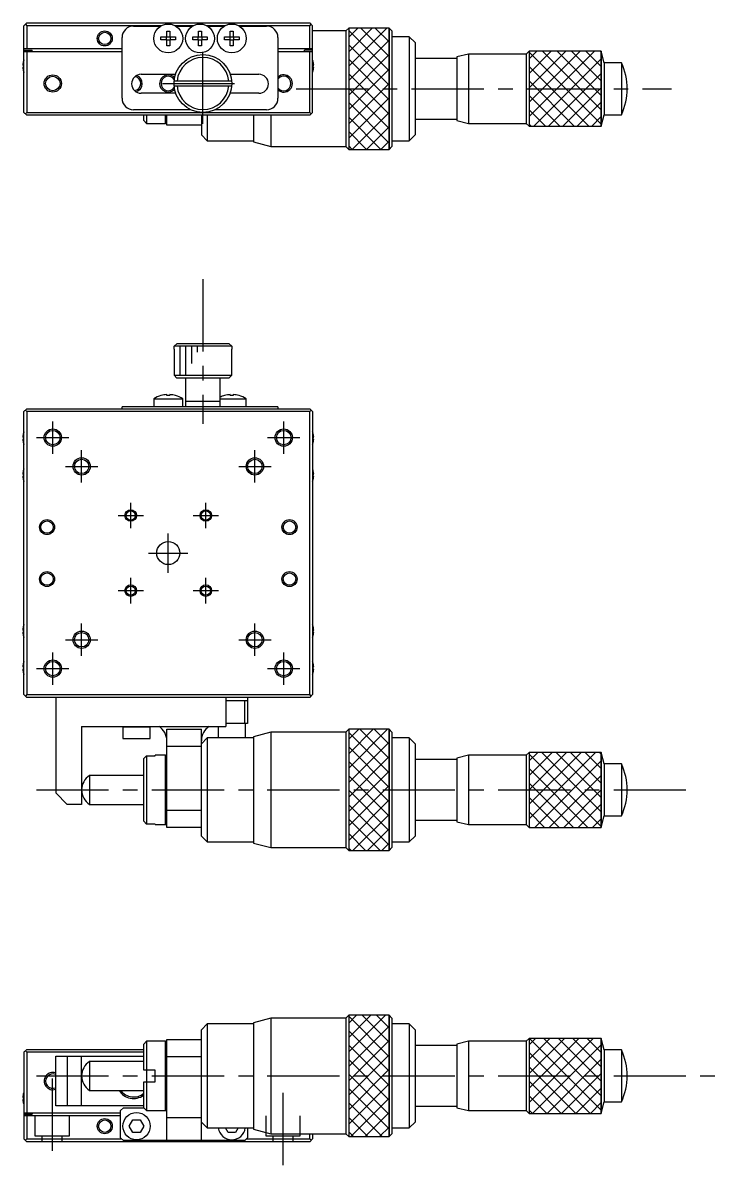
# Model space of a CAD drawing. Extents: x 5 to 400, y 5 to 228.
# Drawn here: x 107.2 to 229.5, y 30.5 to 228.3 of the extents above; entities that cross this region are included whole.
import ezdxf

# ---------------------------------------------------------------- set-up
doc = ezdxf.new("R2010")
doc.units = 0
doc.header["$LTSCALE"] = 10
doc.linetypes.add('CENTER', pattern=[2, 1.25, -0.25, 0.25, -0.25])
doc.linetypes.add('DASHED', pattern=[3.5, 2, -1.5])
doc.layers.get('0').update_dxf_attribs({"linetype": 'CONTINUOUS'})
doc.layers.add('CENTER', color=1, linetype='CENTER')

msp = doc.modelspace()

# ---------------------------------------------------------------- linework, layer by layer
at = {"color": 7, "linetype": 'CONTINUOUS'}
for p, q in [((107.377893, 227.801926), (107.877893, 228.301926)), ((107.377893, 212.801926), (107.377893, 227.801926)), ((107.627893, 228.051926), (107.877893, 227.801926)), ((107.877893, 228.301926), (156.877893, 228.301926)), ((107.877893, 227.801926), (107.877893, 223.801926)), ((131.190459, 227.801926), (107.877893, 227.801926)), ((126.377893, 227.751926), (131.102158, 227.751926)), ((136.690459, 227.801926), (133.565327, 227.801926)), ((133.653628, 227.751926), (136.602158, 227.751926)), ((142.190459, 227.801926), (139.065327, 227.801926)), ((139.153628, 227.751926), (142.102158, 227.751926)), ((156.877893, 227.801926), (144.565327, 227.801926)), ((144.653628, 227.751926), (149.377893, 227.751926)), ((156.877893, 228.301926), (157.377893, 227.801926)), ((156.877893, 227.801926), (157.127893, 228.051926)), ((156.877893, 223.801926), (156.877893, 227.801926)), ((157.377893, 212.801926), (157.377893, 227.801926)), ((124.377893, 215.251926), (124.377893, 225.751926)), ((131.119304, 225.341926), (131.119304, 225.861926)), ((131.119304, 225.861926), (132.117893, 225.861926)), ((132.076518, 225.341926), (132.076518, 225.861926)), ((132.117893, 226.860515), (132.637893, 226.860515)), ((132.117893, 225.861926), (132.117893, 226.860515)), ((132.117893, 225.903301), (132.637893, 225.903301)), ((132.637893, 226.860515), (132.637893, 225.861926)), ((132.637893, 225.861926), (133.636483, 225.861926)), ((132.679268, 225.861926), (132.679268, 225.341926)), ((133.636483, 225.861926), (133.636483, 225.341926)), ((136.619304, 225.341926), (136.619304, 225.861926)), ((136.619304, 225.861926), (137.617893, 225.861926)), ((137.576518, 225.341926), (137.576518, 225.861926)), ((137.617893, 226.860515), (138.137893, 226.860515)), ((137.617893, 225.861926), (137.617893, 226.860515)), ((137.617893, 225.903301), (138.137893, 225.903301)), ((138.137893, 226.860515), (138.137893, 225.861926)), ((138.137893, 225.861926), (139.136483, 225.861926)), ((138.179268, 225.861926), (138.179268, 225.341926)), ((139.136483, 225.861926), (139.136483, 225.341926)), ((142.119304, 225.341926), (142.119304, 225.861926)), ((142.119304, 225.861926), (143.117893, 225.861926)), ((143.076518, 225.341926), (143.076518, 225.861926)), ((143.117893, 226.860515), (143.637893, 226.860515)), ((143.117893, 225.861926), (143.117893, 226.860515)), ((143.117893, 225.903301), (143.637893, 225.903301)), ((143.637893, 226.860515), (143.637893, 225.861926)), ((143.637893, 225.861926), (144.636483, 225.861926)), ((143.679268, 225.861926), (143.679268, 225.341926)), ((144.636483, 225.861926), (144.636483, 225.341926)), ((151.377893, 225.751926), (151.377893, 215.251926)), ((163.127893, 226.901926), (157.377893, 226.901926)), ((163.627893, 227.401926), (163.127893, 226.901926)), ((163.127893, 226.901926), (163.127893, 206.901926)), ((163.627893, 227.401926), (163.627893, 206.401926)), ((170.627893, 227.401926), (163.627893, 227.401926)), ((170.627893, 227.401926), (163.627893, 227.401926)), ((163.627893, 227.401926), (163.627893, 206.401926)), ((170.627893, 227.401926), (170.627893, 206.401926)), ((171.127893, 226.901926), (170.627893, 227.401926)), ((170.627893, 206.401926), (170.627893, 227.401926)), ((171.127893, 226.901926), (171.127893, 206.901926)), ((174.127893, 225.901926), (171.127893, 225.901926)), ((174.127893, 225.901926), (174.127893, 207.901926)), ((175.127893, 224.901926), (174.127893, 225.901926)), ((124.377893, 223.801926), (107.377893, 223.801926)), ((107.377893, 223.551926), (108.777893, 223.551926)), ((108.777893, 223.301926), (108.777893, 223.551926)), ((132.117893, 225.341926), (131.119304, 225.341926)), ((132.117893, 224.343336), (132.117893, 225.341926)), ((132.637893, 225.300551), (132.117893, 225.300551)), ((132.637893, 224.343336), (132.117893, 224.343336)), ((132.637893, 225.341926), (132.637893, 224.343336)), ((133.636483, 225.341926), (132.637893, 225.341926)), ((137.617893, 225.341926), (136.619304, 225.341926)), ((137.617893, 224.343336), (137.617893, 225.341926)), ((138.137893, 225.300551), (137.617893, 225.300551)), ((138.137893, 224.343336), (137.617893, 224.343336)), ((138.137893, 225.341926), (138.137893, 224.343336)), ((139.136483, 225.341926), (138.137893, 225.341926)), ((143.117893, 225.341926), (142.119304, 225.341926)), ((143.117893, 224.343336), (143.117893, 225.341926)), ((143.637893, 225.300551), (143.117893, 225.300551)), ((143.637893, 224.343336), (143.117893, 224.343336)), ((143.637893, 225.341926), (143.637893, 224.343336)), ((144.636483, 225.341926), (143.637893, 225.341926)), ((157.377893, 223.801926), (151.377893, 223.801926)), ((157.377893, 223.551926), (155.977893, 223.551926)), ((155.977893, 223.301926), (155.977893, 223.551926)), ((175.127893, 224.901926), (175.127893, 208.901926)), ((107.303749, 221.690542), (107.308372, 221.688287)), ((124.377893, 223.301926), (107.377893, 223.301926)), ((107.877893, 223.301926), (107.877893, 212.801926)), ((157.377893, 223.301926), (151.377893, 223.301926)), ((156.877893, 212.801926), (156.877893, 223.301926)), ((157.447415, 221.688287), (157.452037, 221.690542)), ((182.377893, 222.151926), (175.127893, 222.151926)), ((184.377893, 222.901926), (182.377893, 222.401926)), ((182.377893, 222.401926), (182.377893, 211.401926)), ((184.377893, 222.901926), (184.377893, 210.901926)), ((194.377893, 222.901926), (184.377893, 222.901926)), ((194.877893, 223.401926), (194.377893, 222.901926)), ((194.377893, 222.901926), (194.377893, 210.901926)), ((194.877893, 223.401926), (194.877893, 210.401926)), ((207.377893, 223.401926), (194.877893, 223.401926)), ((207.377893, 223.401926), (194.877893, 223.401926)), ((194.877893, 223.401926), (194.877893, 210.401926)), ((207.377893, 223.401926), (207.377893, 210.401926)), ((207.877893, 221.401926), (207.377893, 223.401926)), ((207.377893, 210.401926), (207.377893, 223.401926)), ((107.188034, 220.981926), (107.308372, 220.981926)), ((107.308372, 220.621926), (107.188034, 220.621926)), ((107.308372, 219.915564), (107.303749, 219.91331)), ((107.308372, 220.981926), (107.308372, 220.621926)), ((157.447415, 220.981926), (157.567752, 220.981926)), ((157.447415, 220.621926), (157.447415, 220.981926)), ((157.567752, 220.621926), (157.447415, 220.621926)), ((157.452037, 219.91331), (157.447415, 219.915564)), ((207.877893, 221.401926), (207.877893, 212.401926)), ((210.864726, 221.401926), (207.877893, 221.401926)), ((210.864726, 221.401926), (210.864726, 212.401926)), ((127.677893, 219.401926), (133.640806, 219.401926)), ((143.361868, 218.201926), (133.393919, 218.201926)), ((143.114981, 219.401926), (148.077893, 219.401926)), ((133.675766, 216.101926), (127.677893, 216.101926)), ((133.393919, 217.401926), (143.361868, 217.401926)), ((148.077893, 216.101926), (143.08002, 216.101926)), ((107.877893, 212.301926), (107.377893, 212.801926)), ((107.877893, 212.801926), (107.627893, 212.551926)), ((107.877893, 212.801926), (156.877893, 212.801926)), ((156.877893, 212.301926), (107.877893, 212.301926)), ((136.304852, 213.251926), (126.377893, 213.251926)), ((128.127893, 211.401926), (128.127893, 212.301926)), ((128.627893, 212.301926), (128.627893, 210.901926)), ((131.927893, 210.901926), (131.927893, 212.301926)), ((132.127893, 210.601926), (132.127893, 212.301926)), ((138.127893, 212.301926), (138.127893, 208.901926)), ((139.127893, 212.301926), (139.127893, 207.901926)), ((149.377893, 213.251926), (140.450934, 213.251926)), ((147.127893, 212.301926), (147.127893, 207.701926)), ((150.127893, 212.301926), (150.127893, 206.901926)), ((157.127893, 212.551926), (156.877893, 212.801926)), ((157.377893, 212.801926), (156.877893, 212.301926)), ((175.127893, 211.651926), (182.377893, 211.651926)), ((207.377893, 210.401926), (207.877893, 212.401926)), ((207.877893, 212.401926), (210.864726, 212.401926)), ((128.127893, 211.401926), (128.627893, 210.901926)), ((128.627893, 210.901926), (131.927893, 210.901926)), ((131.927893, 210.901926), (132.127893, 211.101926)), ((138.127893, 210.601926), (132.127893, 210.601926)), ((182.377893, 211.401926), (184.377893, 210.901926)), ((184.377893, 210.901926), (194.377893, 210.901926)), ((194.377893, 210.901926), (194.877893, 210.401926)), ((194.877893, 210.401926), (207.377893, 210.401926)), ((194.877893, 210.401926), (207.377893, 210.401926)), ((138.127893, 208.901926), (139.127893, 207.901926)), ((139.127893, 207.901926), (147.127893, 207.901926)), ((147.127893, 207.701926), (150.127893, 206.901926)), ((171.127893, 207.901926), (174.127893, 207.901926)), ((174.127893, 207.901926), (175.127893, 208.901926)), ((150.127893, 206.901926), (163.127893, 206.901926)), ((163.127893, 206.901926), (163.627893, 206.401926)), ((163.627893, 206.401926), (170.627893, 206.401926)), ((163.627893, 206.401926), (170.627893, 206.401926)), ((170.627893, 206.401926), (171.127893, 206.901926)), ((133.393919, 172.301788), (133.895706, 172.801788)), ((133.393919, 171.801788), (133.393919, 172.301788)), ((143.361868, 172.301788), (133.393919, 172.301788)), ((133.895706, 172.801788), (142.86008, 172.801788)), ((142.86008, 172.801788), (143.361868, 172.301788)), ((143.361868, 172.301788), (143.361868, 171.801788)), ((133.377893, 171.801788), (133.377893, 167.301788)), ((133.377893, 171.801788), (133.393919, 171.801788)), ((143.361868, 171.801788), (143.377893, 171.801788)), ((143.377893, 167.301788), (143.377893, 171.801788)), ((133.377893, 167.301788), (143.377893, 167.301788)), ((133.377893, 167.301788), (133.877893, 166.801788)), ((142.877893, 166.801788), (133.877893, 166.801788)), ((135.377893, 166.801788), (135.377893, 161.801788)), ((141.377893, 161.801788), (141.377893, 166.801788)), ((142.877893, 166.801788), (143.377893, 167.301788)), ((129.877893, 163.193445), (134.877893, 163.193445)), ((129.877893, 163.193445), (129.877893, 161.801788)), ((131.119304, 163.764368), (131.11596, 163.771223)), ((132.117893, 163.764368), (132.117893, 163.93674)), ((132.637893, 163.764368), (132.117893, 163.764368)), ((132.637893, 163.93674), (132.637893, 163.764368)), ((133.639826, 163.771223), (133.636483, 163.764368)), ((134.877893, 161.801788), (134.877893, 163.193445)), ((135.377893, 162.801788), (141.377893, 162.801788)), ((141.377893, 163.193445), (145.877893, 163.193445)), ((142.119304, 163.764368), (142.11596, 163.771223)), ((143.117893, 163.764368), (143.117893, 163.93674)), ((143.637893, 163.764368), (143.117893, 163.764368)), ((143.637893, 163.93674), (143.637893, 163.764368)), ((144.639826, 163.771223), (144.636483, 163.764368)), ((145.877893, 161.801788), (145.877893, 163.193445)), ((107.877893, 161.501788), (107.377893, 161.001788)), ((107.377893, 112.001788), (107.377893, 161.001788)), ((107.877893, 161.001788), (107.627893, 161.251788)), ((107.877893, 161.501788), (156.877893, 161.501788)), ((156.877893, 161.001788), (107.877893, 161.001788)), ((107.877893, 161.001788), (107.877893, 112.001788)), ((124.377893, 161.501788), (124.377893, 161.801788)), ((151.377893, 161.801788), (124.377893, 161.801788)), ((151.377893, 161.801788), (151.377893, 161.501788)), ((157.377893, 161.001788), (156.877893, 161.501788)), ((157.127893, 161.251788), (156.877893, 161.001788)), ((156.877893, 112.001788), (156.877893, 161.001788)), ((157.377893, 161.001788), (157.377893, 112.001788)), ((107.188034, 156.581788), (107.308372, 156.581788)), ((107.303749, 157.290404), (107.308372, 157.288149)), ((107.308372, 156.581788), (107.308372, 156.221788)), ((157.447415, 157.288149), (157.452037, 157.290404)), ((157.447415, 156.221788), (157.447415, 156.581788)), ((157.447415, 156.581788), (157.567752, 156.581788)), ((107.308372, 156.221788), (107.188034, 156.221788)), ((107.308372, 155.515426), (107.303749, 155.513172)), ((157.567752, 156.221788), (157.447415, 156.221788)), ((157.452037, 155.513172), (157.447415, 155.515426)), ((107.303749, 150.890404), (107.308372, 150.888149)), ((157.447415, 150.888149), (157.452037, 150.890404)), ((107.188034, 150.181788), (107.308372, 150.181788)), ((107.308372, 149.821788), (107.188034, 149.821788)), ((107.308372, 149.115426), (107.303749, 149.113172)), ((107.308372, 150.181788), (107.308372, 149.821788)), ((157.447415, 149.821788), (157.447415, 150.181788)), ((157.447415, 150.181788), (157.567752, 150.181788)), ((157.567752, 149.821788), (157.447415, 149.821788)), ((157.452037, 149.113172), (157.447415, 149.115426)), ((107.188034, 123.181788), (107.308372, 123.181788)), ((107.308372, 122.821788), (107.188034, 122.821788)), ((107.303749, 123.890404), (107.308372, 123.888149)), ((107.308372, 123.181788), (107.308372, 122.821788)), ((157.447415, 123.888149), (157.452037, 123.890404)), ((157.447415, 122.821788), (157.447415, 123.181788)), ((157.447415, 123.181788), (157.567752, 123.181788)), ((157.567752, 122.821788), (157.447415, 122.821788)), ((107.308372, 122.115426), (107.303749, 122.113172)), ((157.452037, 122.113172), (157.447415, 122.115426)), ((107.188034, 116.781788), (107.308372, 116.781788)), ((107.303749, 117.490404), (107.308372, 117.488149)), ((107.308372, 116.781788), (107.308372, 116.421788)), ((157.447415, 117.488149), (157.452037, 117.490404)), ((157.447415, 116.421788), (157.447415, 116.781788)), ((157.447415, 116.781788), (157.567752, 116.781788)), ((107.308372, 116.421788), (107.188034, 116.421788)), ((107.308372, 115.715426), (107.303749, 115.713172)), ((157.567752, 116.421788), (157.447415, 116.421788)), ((157.452037, 115.713172), (157.447415, 115.715426)), ((107.377893, 112.001788), (107.877893, 111.501788)), ((107.877893, 112.001788), (107.627893, 111.751788)), ((107.877893, 112.001788), (156.877893, 112.001788)), ((156.877893, 111.501788), (107.877893, 111.501788)), ((112.877893, 111.501788), (112.877893, 95.001788)), ((142.377893, 111.501788), (142.377893, 106.501788)), ((142.377893, 111.001788), (146.127893, 111.001788)), ((145.627893, 107.001788), (145.627893, 111.001788)), ((146.127893, 111.501788), (146.127893, 107.001788)), ((157.127893, 111.751788), (156.877893, 112.001788)), ((156.877893, 111.501788), (157.377893, 112.001788)), ((146.127893, 107.001788), (142.377893, 107.001788)), ((145.727893, 104.501788), (145.727893, 107.001788)), ((117.377893, 106.501788), (142.377893, 106.501788)), ((117.377893, 106.501788), (117.377893, 93.001788)), ((124.527893, 106.501788), (124.527893, 104.401788)), ((124.527893, 106.401788), (129.227893, 106.401788)), ((129.227893, 104.401788), (129.227893, 106.501788)), ((132.127893, 106.001788), (138.127893, 106.001788)), ((132.127893, 89.001788), (132.127893, 106.001788)), ((138.127893, 87.501788), (138.127893, 106.001788)), ((141.027893, 106.501788), (141.027893, 104.501788)), ((150.127893, 105.501788), (147.127893, 104.701788)), ((150.127893, 105.501788), (150.127893, 85.501788)), ((163.127893, 105.501788), (150.127893, 105.501788)), ((163.627893, 106.001788), (163.127893, 105.501788)), ((163.127893, 105.501788), (163.127893, 85.501788)), ((163.627893, 106.001788), (163.627893, 85.001788)), ((170.627893, 106.001788), (163.627893, 106.001788)), ((170.627893, 106.001788), (163.627893, 106.001788)), ((163.627893, 106.001788), (163.627893, 85.001788)), ((170.627893, 106.001788), (170.627893, 85.001788)), ((171.127893, 105.501788), (170.627893, 106.001788)), ((170.627893, 85.001788), (170.627893, 106.001788)), ((171.127893, 105.501788), (171.127893, 85.501788)), ((124.527893, 104.401788), (129.227893, 104.401788)), ((138.127893, 103.001788), (132.127893, 103.001788)), ((139.127893, 104.501788), (138.127893, 103.501788)), ((139.127893, 104.501788), (139.127893, 86.501788)), ((147.127893, 104.501788), (139.127893, 104.501788)), ((147.127893, 104.701788), (147.127893, 86.301788)), ((174.127893, 104.501788), (171.127893, 104.501788)), ((174.127893, 104.501788), (174.127893, 86.501788)), ((175.127893, 103.501788), (174.127893, 104.501788)), ((175.127893, 103.501788), (175.127893, 87.501788)), ((128.127893, 100.910114), (128.627893, 101.417867)), ((128.127893, 90.093461), (128.127893, 100.910114)), ((128.627893, 101.417867), (128.627893, 89.585708)), ((128.627893, 101.417867), (130.127893, 101.417867)), ((131.927893, 101.501788), (130.127893, 101.501788)), ((130.127893, 101.417867), (130.127893, 101.501788)), ((131.927893, 89.501788), (131.927893, 101.501788)), ((132.127893, 101.301788), (131.927893, 101.501788)), ((184.377893, 101.501788), (182.377893, 101.001788)), ((182.377893, 101.001788), (182.377893, 90.001788)), ((184.377893, 101.501788), (184.377893, 89.501788)), ((194.377893, 101.501788), (184.377893, 101.501788)), ((194.877893, 102.001788), (194.377893, 101.501788)), ((194.377893, 101.501788), (194.377893, 89.501788)), ((194.877893, 102.001788), (194.877893, 89.001788)), ((207.377893, 102.001788), (194.877893, 102.001788)), ((207.377893, 102.001788), (194.877893, 102.001788)), ((194.877893, 102.001788), (194.877893, 89.001788)), ((207.377893, 102.001788), (207.377893, 89.001788)), ((207.877893, 100.001788), (207.377893, 102.001788)), ((207.377893, 89.001788), (207.377893, 102.001788)), ((182.377893, 100.751788), (175.127893, 100.751788)), ((207.877893, 100.001788), (207.877893, 91.001788)), ((210.864726, 100.001788), (207.877893, 100.001788)), ((210.864726, 100.001788), (210.864726, 91.001788)), ((118.719581, 98.001788), (118.719581, 93.001788)), ((128.127893, 98.001788), (118.719581, 98.001788)), ((112.877893, 95.001788), (114.877893, 93.001788)), ((117.377893, 93.001788), (114.877893, 93.001788)), ((118.719581, 93.001788), (128.127893, 93.001788)), ((132.127893, 92.001788), (138.127893, 92.001788)), ((207.377893, 89.001788), (207.877893, 91.001788)), ((207.877893, 91.001788), (210.864726, 91.001788)), ((128.627893, 89.585708), (128.127893, 90.093461)), ((130.127893, 89.585708), (128.627893, 89.585708)), ((130.127893, 89.501788), (130.127893, 89.585708)), ((130.127893, 89.501788), (131.927893, 89.501788)), ((131.927893, 89.501788), (132.127893, 89.701788)), ((138.127893, 89.001788), (132.127893, 89.001788)), ((175.127893, 90.251788), (182.377893, 90.251788)), ((182.377893, 90.001788), (184.377893, 89.501788)), ((184.377893, 89.501788), (194.377893, 89.501788)), ((194.377893, 89.501788), (194.877893, 89.001788)), ((194.877893, 89.001788), (207.377893, 89.001788)), ((194.877893, 89.001788), (207.377893, 89.001788)), ((138.127893, 87.501788), (139.127893, 86.501788)), ((174.127893, 86.501788), (175.127893, 87.501788)), ((139.127893, 86.501788), (147.127893, 86.501788)), ((147.127893, 86.301788), (150.127893, 85.501788)), ((150.127893, 85.501788), (163.127893, 85.501788)), ((163.127893, 85.501788), (163.627893, 85.001788)), ((170.627893, 85.001788), (171.127893, 85.501788)), ((171.127893, 86.501788), (174.127893, 86.501788)), ((163.627893, 85.001788), (170.627893, 85.001788)), ((163.627893, 85.001788), (170.627893, 85.001788)), ((150.127893, 55.984991), (147.127893, 55.184991)), ((163.127893, 55.984991), (150.127893, 55.984991)), ((150.127893, 55.984991), (150.127893, 35.984991)), ((163.627893, 56.484991), (163.127893, 55.984991)), ((163.127893, 55.984991), (163.127893, 35.984991)), ((170.627893, 56.484991), (163.627893, 56.484991)), ((163.627893, 56.484991), (163.627893, 35.484991)), ((170.627893, 56.484991), (163.627893, 56.484991)), ((163.627893, 56.484991), (163.627893, 35.484991)), ((171.127893, 55.984991), (170.627893, 56.484991)), ((170.627893, 56.484991), (170.627893, 35.484991)), ((170.627893, 35.484991), (170.627893, 56.484991)), ((171.127893, 55.984991), (171.127893, 35.984991)), ((139.127893, 54.984991), (138.127893, 53.984991)), ((138.127893, 34.784991), (138.127893, 53.984991)), ((147.127893, 54.984991), (139.127893, 54.984991)), ((139.127893, 54.984991), (139.127893, 36.984991)), ((147.127893, 55.184991), (147.127893, 36.784991)), ((174.127893, 54.984991), (171.127893, 54.984991)), ((175.127893, 53.984991), (174.127893, 54.984991)), ((174.127893, 54.984991), (174.127893, 36.984991)), ((175.127893, 53.984991), (175.127893, 37.984991)), ((128.627893, 51.984991), (128.127893, 51.484991)), ((128.127893, 46.984991), (128.127893, 51.484991)), ((131.927893, 51.984991), (128.627893, 51.984991)), ((128.627893, 51.984991), (128.627893, 39.984991)), ((132.127893, 51.784991), (131.927893, 51.984991)), ((131.927893, 39.984991), (131.927893, 51.984991)), ((132.127893, 52.284991), (138.127893, 52.284991)), ((132.127893, 34.784991), (132.127893, 52.284991)), ((184.377893, 51.984991), (182.377893, 51.484991)), ((182.377893, 51.484991), (182.377893, 40.484991)), ((184.377893, 51.984991), (184.377893, 39.984991)), ((194.377893, 51.984991), (184.377893, 51.984991)), ((194.877893, 52.484991), (194.377893, 51.984991)), ((194.377893, 51.984991), (194.377893, 39.984991)), ((194.877893, 52.484991), (194.877893, 39.484991)), ((207.377893, 52.484991), (194.877893, 52.484991)), ((207.377893, 52.484991), (194.877893, 52.484991)), ((194.877893, 52.484991), (194.877893, 39.484991)), ((207.377893, 52.484991), (207.377893, 39.484991)), ((207.877893, 50.484991), (207.377893, 52.484991)), ((207.377893, 39.484991), (207.377893, 52.484991)), ((107.377893, 50.084991), (107.877893, 50.584991)), ((107.377893, 50.084991), (107.377893, 35.084991)), ((107.627893, 50.334991), (107.877893, 50.084991)), ((107.877893, 50.584991), (128.127893, 50.584991)), ((107.877893, 50.084991), (107.877893, 39.584991)), ((128.127893, 50.084991), (107.877893, 50.084991)), ((182.377893, 51.234991), (175.127893, 51.234991)), ((207.877893, 50.484991), (207.877893, 41.484991)), ((210.864726, 50.484991), (207.877893, 50.484991)), ((210.864726, 50.484991), (210.864726, 41.484991)), ((112.877893, 40.784991), (112.877893, 49.384991)), ((112.877893, 49.384991), (128.127893, 49.384991)), ((114.877893, 49.384991), (114.877893, 40.784991)), ((117.377893, 40.784991), (117.377893, 49.384991)), ((118.719581, 48.484991), (118.719581, 43.484991)), ((128.127893, 48.484991), (118.719581, 48.484991)), ((138.127893, 49.284991), (132.127893, 49.284991)), ((130.127893, 46.984991), (128.127893, 46.984991)), ((130.127893, 44.984991), (130.127893, 46.984991)), ((128.127893, 40.484991), (128.127893, 44.984991)), ((128.127893, 44.984991), (130.127893, 44.984991)), ((107.188034, 42.264991), (107.308372, 42.264991)), ((107.308372, 41.904991), (107.188034, 41.904991)), ((107.303749, 42.973607), (107.308372, 42.971352)), ((107.308372, 42.264991), (107.308372, 41.904991)), ((118.719581, 43.484991), (128.127893, 43.484991)), ((107.308372, 41.198629), (107.303749, 41.196375)), ((107.377893, 39.584991), (124.127893, 39.584991)), ((108.777893, 39.584991), (108.777893, 39.334991)), ((128.127893, 40.784991), (112.877893, 40.784991)), ((124.627893, 40.484991), (124.127893, 39.984991)), ((124.127893, 35.284991), (124.127893, 39.984991)), ((124.627893, 40.484991), (128.127893, 40.484991)), ((128.127893, 40.484991), (128.627893, 39.984991)), ((128.627893, 39.984991), (131.927893, 39.984991)), ((131.927893, 39.984991), (132.127893, 40.184991)), ((175.127893, 40.734991), (182.377893, 40.734991)), ((182.377893, 40.484991), (184.377893, 39.984991)), ((184.377893, 39.984991), (194.377893, 39.984991)), ((194.377893, 39.984991), (194.877893, 39.484991)), ((207.377893, 39.484991), (207.877893, 41.484991)), ((207.877893, 41.484991), (210.864726, 41.484991)), ((107.377893, 39.334991), (108.777893, 39.334991)), ((124.127893, 39.084991), (107.377893, 39.084991)), ((107.877893, 39.084991), (107.877893, 35.084991)), ((125.607723, 37.284991), (126.242808, 38.384991)), ((126.242808, 38.384991), (127.512979, 38.384991)), ((127.512979, 38.384991), (128.148064, 37.284991)), ((132.127893, 38.784991), (138.127893, 38.784991)), ((138.127893, 37.984991), (139.127893, 36.984991)), ((174.127893, 36.984991), (175.127893, 37.984991)), ((194.877893, 39.484991), (207.377893, 39.484991)), ((194.877893, 39.484991), (207.377893, 39.484991)), ((126.242808, 36.184991), (125.607723, 37.284991)), ((127.512979, 36.184991), (126.242808, 36.184991)), ((128.148064, 37.284991), (127.512979, 36.184991)), ((139.127893, 36.984991), (147.127893, 36.984991)), ((142.742808, 36.184991), (142.280928, 36.984991)), ((144.012979, 36.184991), (142.742808, 36.184991)), ((144.474859, 36.984991), (144.012979, 36.184991)), ((146.127893, 36.984991), (146.127893, 35.284991)), ((147.127893, 36.784991), (150.127893, 35.984991)), ((150.127893, 35.984991), (163.127893, 35.984991)), ((156.877893, 35.084991), (156.877893, 35.984991)), ((157.377893, 35.984991), (157.377893, 35.084991)), ((163.127893, 35.984991), (163.627893, 35.484991)), ((170.627893, 35.484991), (171.127893, 35.984991)), ((171.127893, 36.984991), (174.127893, 36.984991)), ((107.877893, 34.584991), (107.377893, 35.084991)), ((107.877893, 35.084991), (107.627893, 34.834991)), ((107.877893, 35.084991), (124.327893, 35.084991)), ((156.877893, 34.584991), (107.877893, 34.584991)), ((124.127893, 35.284991), (124.627893, 34.784991)), ((145.627893, 34.784991), (124.627893, 34.784991)), ((145.627893, 34.784991), (146.127893, 35.284991)), ((145.927893, 35.084991), (156.877893, 35.084991)), ((157.127893, 34.834991), (156.877893, 35.084991)), ((157.377893, 35.084991), (156.877893, 34.584991)), ((163.627893, 35.484991), (170.627893, 35.484991)), ((163.627893, 35.484991), (170.627893, 35.484991))]:
    msp.add_line(p, q, dxfattribs=at)
at = {"color": 3, "linetype": 'CONTINUOUS'}
for p, q in [((163.627893, 225.808931), (165.220888, 227.401926)), ((163.627893, 223.308931), (167.720888, 227.401926)), ((163.627893, 220.808931), (170.220888, 227.401926)), ((163.627893, 226.987217), (170.627893, 219.987217)), ((165.713185, 227.401926), (170.627893, 222.487217)), ((168.213185, 227.401926), (170.627893, 224.987217)), ((163.627893, 218.308931), (170.627893, 225.308931)), ((163.627893, 224.487217), (170.627893, 217.487217)), ((163.627893, 215.808931), (170.627893, 222.808931)), ((163.627893, 221.987217), (170.627893, 214.987217)), ((194.877893, 222.058931), (196.220888, 223.401926)), ((194.877893, 219.558931), (198.720888, 223.401926)), ((194.877893, 217.058931), (201.220888, 223.401926)), ((194.877893, 214.558931), (203.720888, 223.401926)), ((194.877893, 212.058931), (206.220888, 223.401926)), ((194.877893, 223.237217), (207.377893, 210.737217)), ((195.720888, 210.401926), (207.377893, 222.058931)), ((197.213185, 223.401926), (207.377893, 213.237217)), ((199.713185, 223.401926), (207.377893, 215.737217)), ((202.213185, 223.401926), (207.377893, 218.237217)), ((204.713185, 223.401926), (207.377893, 220.737217)), ((207.213185, 223.401926), (207.377893, 223.237217)), ((163.627893, 213.308931), (170.627893, 220.308931)), ((194.877893, 220.737217), (205.213185, 210.401926)), ((198.220888, 210.401926), (207.377893, 219.558931)), ((111.152311, 217.556065), (111.189751, 217.413573)), ((163.627893, 219.487217), (170.627893, 212.487217)), ((163.627893, 210.808931), (170.627893, 217.808931)), ((194.877893, 218.237217), (202.713185, 210.401926)), ((163.627893, 216.987217), (170.627893, 209.987217)), ((194.877893, 215.737217), (200.213185, 210.401926)), ((200.720888, 210.401926), (207.377893, 217.058931)), ((163.627893, 208.308931), (170.627893, 215.308931)), ((163.627893, 214.487217), (170.627893, 207.487217)), ((203.220888, 210.401926), (207.377893, 214.558931)), ((163.627893, 211.987217), (169.213185, 206.401926)), ((164.220888, 206.401926), (170.627893, 212.808931)), ((194.877893, 213.237217), (197.713185, 210.401926)), ((205.720888, 210.401926), (207.377893, 212.058931)), ((166.720888, 206.401926), (170.627893, 210.308931)), ((194.877893, 210.737217), (195.213185, 210.401926)), ((163.627893, 209.487217), (166.713185, 206.401926)), ((169.220888, 206.401926), (170.627893, 207.808931)), ((163.627893, 206.987217), (164.213185, 206.401926)), ((134.377893, 172.301788), (134.377893, 167.301788)), ((135.377893, 172.301788), (135.377893, 167.301788)), ((136.377893, 172.301788), (136.377893, 169.301788)), ((137.377893, 172.301788), (137.377893, 171.301788)), ((163.627893, 104.259069), (165.370611, 106.001788)), ((163.627893, 101.759069), (167.870611, 106.001788)), ((163.627893, 99.259069), (170.370611, 106.001788)), ((163.627893, 105.437355), (170.627893, 98.437355)), ((165.563461, 106.001788), (170.627893, 100.937355)), ((168.063461, 106.001788), (170.627893, 103.437355)), ((170.563461, 106.001788), (170.627893, 105.937355)), ((163.627893, 96.759069), (170.627893, 103.759069)), ((163.627893, 102.937355), (170.627893, 95.937355)), ((163.627893, 94.259069), (170.627893, 101.259069)), ((194.877893, 100.509069), (196.370611, 102.001788)), ((194.877893, 98.009069), (198.870611, 102.001788)), ((194.877893, 95.509069), (201.370611, 102.001788)), ((194.877893, 93.009069), (203.870611, 102.001788)), ((194.877893, 90.509069), (206.370611, 102.001788)), ((194.877893, 101.687355), (207.377893, 89.187355)), ((197.063461, 102.001788), (207.377893, 91.687355)), ((199.563461, 102.001788), (207.377893, 94.187355)), ((202.063461, 102.001788), (207.377893, 96.687355)), ((204.563461, 102.001788), (207.377893, 99.187355)), ((207.063461, 102.001788), (207.377893, 101.687355)), ((163.627893, 100.437355), (170.627893, 93.437355)), ((194.877893, 99.187355), (205.063461, 89.001788)), ((195.870611, 89.001788), (207.377893, 100.509069)), ((163.627893, 91.759069), (170.627893, 98.759069)), ((163.627893, 97.937355), (170.627893, 90.937355)), ((198.370611, 89.001788), (207.377893, 98.009069)), ((163.627893, 89.259069), (170.627893, 96.259069)), ((163.627893, 95.437355), (170.627893, 88.437355)), ((194.877893, 96.687355), (202.563461, 89.001788)), ((200.870611, 89.001788), (207.377893, 95.509069)), ((163.627893, 86.759069), (170.627893, 93.759069)), ((194.877893, 94.187355), (200.063461, 89.001788)), ((203.370611, 89.001788), (207.377893, 93.009069)), ((163.627893, 92.937355), (170.627893, 85.937355)), ((164.370611, 85.001788), (170.627893, 91.259069)), ((194.877893, 91.687355), (197.563461, 89.001788)), ((163.627893, 90.437355), (169.063461, 85.001788)), ((194.877893, 89.187355), (195.063461, 89.001788)), ((205.870611, 89.001788), (207.377893, 90.509069)), ((163.627893, 87.937355), (166.563461, 85.001788)), ((166.870611, 85.001788), (170.627893, 88.759069)), ((163.627893, 85.437355), (164.063461, 85.001788)), ((169.370611, 85.001788), (170.627893, 86.259069)), ((163.627893, 55.125866), (164.987018, 56.484991)), ((163.627893, 52.625866), (167.487018, 56.484991)), ((163.627893, 50.125866), (169.987018, 56.484991)), ((163.627893, 56.304152), (170.627893, 49.304152)), ((165.947055, 56.484991), (170.627893, 51.804152)), ((168.447055, 56.484991), (170.627893, 54.304152)), ((163.627893, 47.625866), (170.627893, 54.625866)), ((163.627893, 53.804152), (170.627893, 46.804152)), ((163.627893, 45.125866), (170.627893, 52.125866)), ((194.877893, 51.375866), (195.987018, 52.484991)), ((194.877893, 48.875866), (198.487018, 52.484991)), ((194.877893, 46.375866), (200.987018, 52.484991)), ((194.877893, 43.875866), (203.487018, 52.484991)), ((194.877893, 41.375866), (205.987018, 52.484991)), ((194.947055, 52.484991), (207.377893, 40.054152)), ((197.447055, 52.484991), (207.377893, 42.554152)), ((199.947055, 52.484991), (207.377893, 45.054152)), ((202.447055, 52.484991), (207.377893, 47.554152)), ((204.947055, 52.484991), (207.377893, 50.054152)), ((163.627893, 51.304152), (170.627893, 44.304152)), ((163.627893, 42.625866), (170.627893, 49.625866)), ((194.877893, 50.054152), (205.447055, 39.484991)), ((195.487018, 39.484991), (207.377893, 51.375866)), ((163.627893, 48.804152), (170.627893, 41.804152)), ((194.877893, 47.554152), (202.947055, 39.484991)), ((197.987018, 39.484991), (207.377893, 48.875866)), ((163.627893, 40.125866), (170.627893, 47.125866)), ((163.627893, 46.304152), (170.627893, 39.304152)), ((200.487018, 39.484991), (207.377893, 46.375866)), ((163.627893, 37.625866), (170.627893, 44.625866)), ((163.627893, 43.804152), (170.627893, 36.804152)), ((194.877893, 45.054152), (200.447055, 39.484991)), ((202.987018, 39.484991), (207.377893, 43.875866)), ((163.987018, 35.484991), (170.627893, 42.125866)), ((194.877893, 42.554152), (197.947055, 39.484991)), ((163.627893, 41.304152), (169.447055, 35.484991)), ((166.487018, 35.484991), (170.627893, 39.625866)), ((194.877893, 40.054152), (195.447055, 39.484991)), ((205.487018, 39.484991), (207.377893, 41.375866)), ((163.627893, 38.804152), (166.947055, 35.484991)), ((163.627893, 36.304152), (164.447055, 35.484991)), ((168.987018, 35.484991), (170.627893, 37.125866))]:
    msp.add_line(p, q, dxfattribs=at)
at = {"color": 3, "linetype": 'DASHED'}
for p, q in [((109.252893, 39.084991), (109.252893, 35.584991)), ((115.252893, 35.584991), (115.252893, 39.084991)), ((149.252893, 39.084991), (149.252893, 35.584991)), ((155.252893, 35.584991), (155.252893, 39.084991)), ((109.252893, 35.584991), (115.252893, 35.584991)), ((110.502893, 35.584991), (110.502893, 34.584991)), ((114.002893, 34.584991), (114.002893, 35.584991)), ((149.252893, 35.584991), (155.252893, 35.584991)), ((150.502893, 35.584991), (150.502893, 34.584991)), ((154.002893, 34.584991), (154.002893, 35.584991))]:
    msp.add_line(p, q, dxfattribs=at)
at = {"color": 7, "linetype": 'CONTINUOUS'}
for centre, radius in [((132.377893, 225.601926), 2.5), ((137.877893, 225.601926), 2.5), ((143.377893, 225.601926), 2.5), ((121.377893, 225.601926), 1.075), ((138.377893, 217.801926), 5), ((112.377893, 217.801926), 1.25), ((112.377893, 156.501788), 1.25), ((152.377893, 156.501788), 1.25), ((117.377893, 151.501788), 1.25), ((147.377893, 151.501788), 1.25), ((125.877893, 143.001788), 0.8), ((138.877893, 143.001788), 0.8), ((111.377893, 141.001788), 1.075), ((153.377893, 141.001788), 1.075), ((132.377893, 136.501788), 2), ((111.377893, 132.001788), 1.075), ((153.377893, 132.001788), 1.075), ((125.877893, 130.001788), 0.8), ((138.877893, 130.001788), 0.8), ((117.377893, 121.501788), 1.25), ((147.377893, 121.501788), 1.25), ((112.377893, 116.501788), 1.25), ((152.377893, 116.501788), 1.25), ((126.877893, 37.284991), 2.35), ((121.377893, 37.284991), 1.075)]:
    msp.add_circle(centre, radius, dxfattribs=at)
at = {"color": 3, "linetype": 'CONTINUOUS'}
for centre, radius in [((121.377893, 225.601926), 1.3), ((112.377893, 217.801926), 1.5), ((112.377893, 156.501788), 1.5), ((152.377893, 156.501788), 1.5), ((117.377893, 151.501788), 1.5), ((147.377893, 151.501788), 1.5), ((125.877893, 143.001788), 1), ((138.877893, 143.001788), 1), ((111.377893, 141.001788), 1.3), ((153.377893, 141.001788), 1.3), ((111.377893, 132.001788), 1.3), ((153.377893, 132.001788), 1.3), ((125.877893, 130.001788), 1), ((138.877893, 130.001788), 1), ((117.377893, 121.501788), 1.5), ((147.377893, 121.501788), 1.5), ((112.377893, 116.501788), 1.5), ((152.377893, 116.501788), 1.5), ((121.377893, 37.284991), 1.3)]:
    msp.add_circle(centre, radius, dxfattribs=at)
at = {"color": 7, "linetype": 'CONTINUOUS'}
for centre, radius, start, end in [((126.377893, 225.751926), 2, 90, 180), ((149.377893, 225.751926), 2, 0, 90), ((110.377893, 220.801926), 3.194933, 163.893288, 176.770291), ((110.377893, 220.801926), 3.2, 159.635865, 163.877467), ((138.377893, 217.801926), 4.5, 5.099689, 174.900311), ((154.377893, 220.801926), 3.2, 16.122533, 20.364135), ((154.377893, 220.801926), 3.194933, 3.229709, 16.106712), ((110.377893, 220.801926), 3.194933, 183.229709, 196.106712), ((110.377893, 220.801926), 3.2, 196.122533, 200.364135), ((154.377893, 220.801926), 3.2, 339.635865, 343.877467), ((154.377893, 220.801926), 3.194933, 343.893288, 356.770291), ((201.377893, 216.901926), 10.5, 334.623066, 25.376934), ((127.677893, 217.751926), 1.65, 90, 270), ((126.377893, 217.801926), 1.25, 277.220583, 78.374221), ((132.377893, 217.801926), 1.25, 33.12294, 326.87706), ((148.077893, 217.751926), 1.65, 270, 90), ((152.377893, 217.801926), 1.25, 216.869898, 143.130102), ((138.377893, 217.801926), 4.5, 185.099689, 354.900311), ((126.377893, 215.251926), 2, 180, 270), ((149.377893, 215.251926), 2, 270, 0), ((132.377893, 159.451788), 4.5, 106.285843, 123.748989), ((132.377893, 159.451788), 4.492483, 93.317816, 106.26943), ((132.377893, 159.451788), 4.492483, 73.73057, 86.682184), ((132.377893, 159.451788), 4.5, 56.251011, 73.714157), ((143.377893, 159.451788), 4.5, 106.285843, 116.3878), ((143.377893, 159.451788), 4.492483, 93.317816, 106.26943), ((143.377893, 159.451788), 4.492483, 73.73057, 86.682184), ((143.377893, 159.451788), 4.5, 56.251011, 73.714157), ((110.377893, 156.401788), 3.194933, 163.893288, 176.770291), ((110.377893, 156.401788), 3.2, 159.635865, 163.877467), ((154.377893, 156.401788), 3.2, 16.122533, 20.364135), ((154.377893, 156.401788), 3.194933, 3.229709, 16.106712), ((110.377893, 156.401788), 3.194933, 183.229709, 196.106712), ((110.377893, 156.401788), 3.2, 196.122533, 200.364135), ((154.377893, 156.401788), 3.2, 339.635865, 343.877467), ((154.377893, 156.401788), 3.194933, 343.893288, 356.770291), ((110.377893, 150.001788), 3.194933, 163.893288, 176.770291), ((110.377893, 150.001788), 3.2, 159.635865, 163.877467), ((154.377893, 150.001788), 3.2, 16.122533, 20.364135), ((154.377893, 150.001788), 3.194933, 3.229709, 16.106712), ((110.377893, 150.001788), 3.194933, 183.229709, 196.106712), ((110.377893, 150.001788), 3.2, 196.122533, 200.364135), ((154.377893, 150.001788), 3.2, 339.635865, 343.877467), ((154.377893, 150.001788), 3.194933, 343.893288, 356.770291), ((110.377893, 123.001788), 3.194933, 163.893288, 176.770291), ((110.377893, 123.001788), 3.194933, 183.229709, 196.106712), ((110.377893, 123.001788), 3.2, 159.635865, 163.877467), ((154.377893, 123.001788), 3.2, 16.122533, 20.364135), ((154.377893, 123.001788), 3.194933, 3.229709, 16.106712), ((154.377893, 123.001788), 3.194933, 343.893288, 356.770291), ((110.377893, 123.001788), 3.2, 196.122533, 200.364135), ((154.377893, 123.001788), 3.2, 339.635865, 343.877467), ((110.377893, 116.601788), 3.194933, 163.893288, 176.770291), ((110.377893, 116.601788), 3.2, 159.635865, 163.877467), ((154.377893, 116.601788), 3.2, 16.122533, 20.364135), ((154.377893, 116.601788), 3.194933, 3.229709, 16.106712), ((110.377893, 116.601788), 3.194933, 183.229709, 196.106712), ((110.377893, 116.601788), 3.2, 196.122533, 200.364135), ((154.377893, 116.601788), 3.2, 339.635865, 343.877467), ((154.377893, 116.601788), 3.194933, 343.893288, 356.770291), ((129.127893, 104.001788), 3, 0, 56.44269), ((141.127893, 104.001788), 3, 123.55731, 180), ((201.377893, 95.501788), 10.5, 334.623066, 25.376934), ((120.377893, 95.501788), 3, 123.55731, 236.44269), ((201.377893, 45.984991), 10.5, 334.623066, 25.376934), ((120.377893, 45.984991), 3, 123.55731, 236.44269), ((112.377893, 45.084991), 1.25, 66.421822, 293.578178), ((110.377893, 42.084991), 3.194933, 163.893288, 176.770291), ((110.377893, 42.084991), 3.194933, 183.229709, 196.106712), ((110.377893, 42.084991), 3.2, 159.635865, 163.877467), ((126.377893, 45.084991), 3, 212.801364, 304.935818), ((126.377893, 45.084991), 2.75, 216.226316, 309.927137), ((110.377893, 42.084991), 3.2, 196.122533, 200.364135), ((143.377893, 37.284991), 2.35, 187.334369, 352.665631)]:
    msp.add_arc(centre, radius, start, end, dxfattribs=at)
at = {"color": 3, "linetype": 'CONTINUOUS'}
for centre, start, end in [((126.377893, 217.801926), 286.012751, 69.582053), ((132.377893, 217.801926), 41.810315, 317.401187), ((152.377893, 217.801926), 228.189685, 131.810315), ((112.377893, 45.084991), 70.528779, 289.471221)]:
    msp.add_arc(centre, 1.5, start, end, dxfattribs=at)
at = {"layer": 'CENTER', "color": 1, "linetype": 'CENTER'}
for p, q in [((138.377893, 210.801926), (138.377893, 224.801926)), ((131.377893, 217.801926), (145.377893, 217.801926)), ((154.532964, 216.901926), (219.532964, 216.901926)), ((138.377893, 183.901788), (138.377893, 158.901788)), ((112.377893, 153.701788), (112.377893, 159.301788)), ((152.377893, 153.701788), (152.377893, 159.301788)), ((109.577893, 156.501788), (115.177893, 156.501788)), ((149.577893, 156.501788), (155.177893, 156.501788)), ((117.377893, 148.701788), (117.377893, 154.301788)), ((147.377893, 148.701788), (147.377893, 154.301788)), ((114.577893, 151.501788), (120.177893, 151.501788)), ((144.577893, 151.501788), (150.177893, 151.501788)), ((125.877893, 140.801788), (125.877893, 145.201788)), ((138.877893, 140.801788), (138.877893, 145.201788)), ((123.677893, 143.001788), (128.077893, 143.001788)), ((136.677893, 143.001788), (141.077893, 143.001788)), ((132.377893, 133.101788), (132.377893, 139.901788)), ((128.977893, 136.501788), (135.777893, 136.501788)), ((125.877893, 127.801788), (125.877893, 132.201788)), ((138.877893, 127.801788), (138.877893, 132.201788)), ((123.677893, 130.001788), (128.077893, 130.001788)), ((136.677893, 130.001788), (141.077893, 130.001788)), ((117.377893, 118.701788), (117.377893, 124.301788)), ((147.377893, 118.701788), (147.377893, 124.301788)), ((114.577893, 121.501788), (120.177893, 121.501788)), ((144.577893, 121.501788), (150.177893, 121.501788)), ((112.377893, 113.701788), (112.377893, 119.301788)), ((152.377893, 113.701788), (152.377893, 119.301788)), ((109.577893, 116.501788), (115.177893, 116.501788)), ((149.577893, 116.501788), (155.177893, 116.501788)), ((109.532964, 95.501788), (224.532964, 95.501788)), ((109.532964, 45.984991), (229.532964, 45.984991)), ((112.252893, 45.534991), (112.252893, 30.534991)), ((152.252893, 30.534991), (152.252893, 45.534991))]:
    msp.add_line(p, q, dxfattribs=at)

doc.saveas('drawing.dxf')
